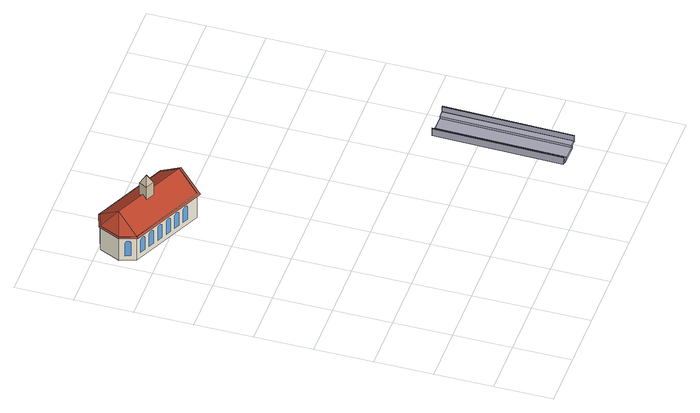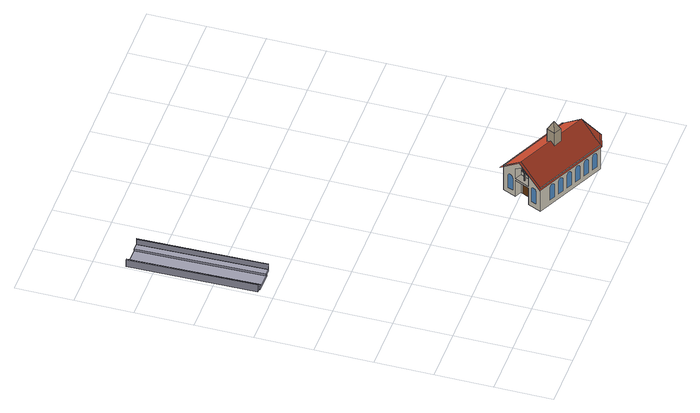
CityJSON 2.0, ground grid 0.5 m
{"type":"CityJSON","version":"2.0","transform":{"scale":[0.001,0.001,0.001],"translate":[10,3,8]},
"CityObjects":{
"building1":{"type":"Building","attributes":{"description":"Simple Chapel with a recess/loggia","name":"Chapel KIT/KHH-1"},"children":["building1-1","building1-2"],"geometry":[{"type":"MultiSurface","lod":"3","boundaries":[[[0,1,2,3]],[[3,2,4,5]],[[6,7,8,9],[10,11,12,13,14,15,16,17,18,19,20,21,22,23,24],[25,26,27,28,29,30,31,32,33,34,35,36,37,38,39],[40,41,42,43,44,45,46,47,48,49,50,51,52,53,54],[55,56,57,58,59,60,61,62,63,64,65,66,67,68,69],[70,71,72,73,74,75,76,77,78,79,80,81,82,83,84],[85,86,87,88,89,90,91,92,93,94,95,96,97,98,99]],[[39,38,37,36,35,34,33,32,31,30,29,28,27,26,25]],[[54,53,52,51,50,49,48,47,46,45,44,43,42,41,40]],[[69,68,67,66,65,64,63,62,61,60,59,58,57,56,55]],[[24,23,22,21,20,19,18,17,16,15,14,13,12,11,10]],[[84,83,82,81,80,79,78,77,76,75,74,73,72,71,70]],[[99,98,97,96,95,94,93,92,91,90,89,88,87,86,85]],[[100,101,102,103,104,105,106,7,6],[107,108,109,110,111,112,113,114,115,116,117,118,119,120,121],[122,123,124,125,126,127,128,129,130,131,132,133,134,135,136],[137,0,3,5,138]],[[139,4,2,1,140]],[[121,120,119,118,117,116,115,114,113,112,111,110,109,108,107]],[[136,135,134,133,132,131,130,129,128,127,126,125,124,123,122]],[[105,104,141,142],[143,144,145,146,147,148,149,150,151,152,153,154,155,156,157],[158,159,160,161,162,163,164,165,166,167,168,169,170,171,172],[173,174,175,176,177,178,179,180,181,182,183,184,185,186,187],[188,189,190,191,192,193,194,195,196,197,198,199,200,201,202],[203,204,205,206,207,208,209,210,211,212,213,214,215,216,217],[218,219,220,221,222,223,224,225,226,227,228,229,230,231,232]],[[157,156,155,154,153,152,151,150,149,148,147,146,145,144,143]],[[172,171,170,169,168,167,166,165,164,163,162,161,160,159,158]],[[187,186,185,184,183,182,181,180,179,178,177,176,175,174,173]],[[202,201,200,199,198,197,196,195,194,193,192,191,190,189,188]],[[217,216,215,214,213,212,211,210,209,208,207,206,205,204,203]],[[232,231,230,229,228,227,226,225,224,223,222,221,220,219,218]],[[104,103,233,234,235,236,100,6,9,237,238,141]],[[239,142,141,238],[240,241,242,243,244,245,246,247,248,249,250,251,252,253,254]],[[254,253,252,251,250,249,248,247,246,245,244,243,242,241,240]],[[102,101,255,256]],[[257,239,238,237]],[[137,140,1,0]],[[138,139,140,137]],[[257,237,9,8],[258,259,260,261,262,263,264,265,266,267,268,269,270,271,272]],[[272,271,270,269,268,267,266,265,264,263,262,261,260,259,258]],[[5,4,139,138]],[[101,100,236,255]],[[106,7,8,273,274,275]],[[8,7,106,276]],[[233,256,255,236,235,277,278,279,280,281,282,283,284,285,286,287,288,289,234]],[[234,289,288,287,286,285,284,283,282,281,280,279,278,277,235]],[[106,105,142,276]],[[142,105,106,275,290,291]],[[103,102,256,233]],[[257,8,276]],[[257,239,292,293]],[[293,273,8,257]],[[276,239,257]],[[239,142,291,292]],[[276,142,239]]],"semantics":{"surfaces":[{"type":"OuterCeilingSurface"},{"type":"WallSurface"},{"type":"Window"},{"type":"GroundSurface"},{"type":"OuterFloorSurface"},{"type":"RoofSurface"},{"type":"Door"}],"values":[0,0,1,2,2,2,2,2,2,1,1,2,2,1,2,2,2,2,2,2,3,1,2,0,1,1,4,1,2,1,1,5,5,1,6,5,5,1,5,5,5,5,5,5]}}]},
"building1-1":{"type":"BuildingInstallation","attributes":{"name":"Cross","function":"1070"},"parents":["building1"],"geometry":[{"type":"MultiSurface","lod":"3","boundaries":[[[294,295,296,297]],[[298,296,295,299,300,301,302,303,304,305,306,307]],[[297,296,298,308]],[[309,301,300,310]],[[311,305,304,312]],[[313,302,301,309]],[[314,303,302,313]],[[308,298,307,315]],[[312,304,303,314]],[[310,300,299,316]],[[315,307,306,317]],[[317,306,305,311]],[[315,317,311,312,314,313,309,310,316,294,297,308]],[[316,299,295,294]]]}]},
"building1-2":{"type":"BuildingInstallation","attributes":{"name":"Tower","function":"1040"},"parents":["building1"],"geometry":[{"type":"MultiSurface","lod":"3","boundaries":[[[318,319,320,321,322]],[[323,318,322,324]],[[325,321,320,326]],[[322,327,324]],[[325,326,328,323,324]],[[327,325,324]],[[327,322,321]],[[325,327,321]],[[319,318,323,328]],[[328,326,320,319]]]}]},
"bridge1":{"type":"Bridge","attributes":{"name":"Bridge KIT 4"},"geometry":[{"type":"MultiSurface","lod":"3","boundaries":[[[329,330,331,332]],[[333,334,335,336]],[[330,336,335,331]],[[329,333,336,330]],[[332,334,333,329]],[[331,335,334,332]],[[337,338,339,340]],[[341,337,340,342]],[[343,341,342,344]],[[338,343,344,339]],[[341,343,338,337]],[[340,339,344,342]],[[345,346,347,348]],[[349,345,348,350]],[[351,349,350,352]],[[346,351,352,347]],[[349,351,346,345]],[[348,347,352,350]],[[353,354,355,356]],[[340,339,357,358]],[[354,358,357,355]],[[353,340,358,354]],[[356,339,340,353]],[[355,357,339,356]],[[350,359,360,352]],[[361,362,363,364]],[[359,364,363,360]],[[350,361,364,359]],[[352,362,361,350]],[[360,363,362,352]]]}]}
},
"vertices":[
[776,2979,745],[715,3007,745],[743,3068,797],[804,3040,797],[774,3134,745],[835,3106,745],[721,2861,455],[721,2861,705],[80,3160,705],[80,3160,455],[393,3014,630],[393,3014,636],[396,3013,642],[399,3011,648],[404,3009,652],[409,3006,654],[415,3004,655],[421,3001,654],[427,2998,652],[431,2996,648],[435,2994,642],[437,2993,636],[438,2993,630],[438,2993,505],[393,3014,505],[166,3120,505],[121,3141,505],[121,3141,630],[121,3141,636],[124,3140,642],[127,3138,648],[132,3136,652],[138,3133,654],[143,3130,655],[149,3128,654],[155,3125,652],[159,3123,648],[163,3121,642],[165,3120,636],[166,3120,630],[257,3077,505],[212,3099,505],[212,3099,630],[212,3098,636],[215,3097,642],[218,3095,648],[223,3093,652],[228,3091,654],[234,3088,655],[240,3085,654],[246,3083,652],[250,3081,648],[254,3079,642],[256,3078,636],[257,3077,630],[347,3035,505],[302,3056,505],[302,3056,630],[303,3056,636],[305,3055,642],[309,3053,647],[314,3051,651],[319,3048,654],[325,3046,655],[331,3043,654],[336,3041,651],[341,3038,647],[344,3037,642],[347,3036,636],[347,3035,630],[529,2951,505],[483,2972,505],[483,2972,630],[484,2972,636],[486,2971,642],[490,2969,648],[495,2967,652],[500,2964,654],[506,2961,655],[512,2959,654],[517,2956,652],[522,2954,648],[526,2952,642],[528,2951,636],[529,2951,630],[619,2909,505],[574,2930,505],[574,2930,630],[575,2929,636],[577,2928,642],[581,2927,648],[585,2924,652],[591,2922,654],[597,2919,655],[602,2916,654],[608,2914,652],[613,2912,648],[616,2910,642],[618,2909,636],[619,2909,630],[776,2979,455],[776,2979,625],[835,3106,625],[835,3106,455],[890,3224,455],[890,3224,705],[802,3034,855],[763,2952,505],[742,2906,505],[742,2906,630],[742,2907,636],[743,2910,642],[745,2913,648],[747,2918,652],[750,2923,654],[753,2929,655],[755,2935,654],[758,2940,652],[760,2945,648],[762,2949,642],[763,2951,636],[763,2952,630],[869,3178,505],[848,3133,505],[848,3133,630],[848,3134,636],[849,3136,642],[851,3140,648],[853,3144,652],[855,3150,654],[858,3156,655],[861,3162,654],[863,3167,652],[866,3172,648],[867,3175,642],[868,3178,636],[869,3178,630],[776,2979,645],[835,3106,645],[774,3134,645],[715,3007,645],[249,3523,455],[249,3523,705],[743,3292,505],[788,3271,505],[788,3271,630],[788,3271,636],[785,3272,642],[782,3274,648],[777,3276,652],[771,3279,654],[766,3282,655],[760,3284,654],[754,3287,652],[750,3289,648],[746,3291,642],[744,3292,636],[743,3292,630],[653,3334,505],[698,3313,505],[698,3313,630],[697,3314,636],[695,3315,642],[691,3316,648],[687,3318,652],[681,3321,654],[675,3324,655],[669,3326,654],[664,3329,652],[659,3331,648],[656,3333,642],[653,3334,636],[653,3334,630],[573,3371,652],[568,3374,648],[565,3375,642],[562,3376,636],[562,3377,630],[562,3377,505],[607,3356,505],[607,3356,630],[606,3356,636],[604,3357,642],[600,3359,648],[596,3361,652],[590,3363,654],[584,3366,655],[578,3369,654],[471,3419,505],[516,3398,505],[516,3398,630],[516,3398,636],[513,3399,642],[510,3401,648],[505,3403,652],[500,3406,654],[494,3408,655],[488,3411,654],[482,3414,652],[478,3416,648],[474,3418,642],[472,3419,636],[471,3419,630],[380,3461,630],[380,3461,505],[426,3440,505],[426,3440,630],[425,3440,636],[423,3442,642],[419,3443,648],[414,3445,652],[409,3448,654],[403,3451,655],[397,3453,654],[392,3456,652],[387,3458,648],[383,3460,642],[381,3461,636],[312,3493,655],[307,3496,654],[301,3498,652],[296,3500,648],[293,3502,642],[291,3503,636],[290,3503,630],[290,3503,505],[335,3482,505],[335,3482,630],[334,3483,636],[332,3484,642],[328,3485,648],[324,3488,652],[318,3490,654],[774,3134,455],[766,3116,455],[723,3025,455],[715,3007,455],[32,3293,455],[116,3474,455],[116,3474,705],[206,3507,630],[205,3507,636],[203,3506,642],[199,3504,648],[194,3503,652],[189,3501,654],[183,3498,655],[176,3496,654],[171,3494,652],[166,3492,648],[162,3491,642],[160,3490,636],[159,3490,630],[159,3490,505],[206,3507,505],[715,3007,625],[774,3134,625],[32,3293,705],[47,3250,630],[48,3249,636],[48,3247,642],[50,3243,648],[52,3238,652],[54,3233,654],[56,3226,655],[58,3220,654],[60,3215,652],[62,3210,648],[63,3206,642],[64,3204,636],[64,3203,630],[64,3203,505],[47,3250,505],[73,3146,692],[735,2837,692],[822,3025,855],[161,3333,855],[723,3025,555],[724,3027,568],[726,3032,580],[730,3039,590],[734,3048,598],[739,3059,603],[745,3071,605],[750,3083,603],[755,3093,598],[759,3103,590],[763,3110,580],[765,3115,568],[766,3116,555],[917,3229,693],[256,3537,693],[113,3485,693],[21,3290,692],
[786,3089,725],[793,3086,725],[780,3059,725],[773,3062,725],[780,3059,645],[793,3086,733],[780,3059,733],[780,3059,763],[777,3051,763],[777,3051,733],[764,3024,733],[764,3024,725],[777,3051,725],[777,3051,645],[773,3062,645],[773,3062,763],[773,3062,733],[757,3027,725],[757,3027,733],[770,3055,763],[770,3055,733],[770,3055,645],[786,3089,733],[770,3055,725],
[431,3251,826],[415,3215,855],[398,3179,824],[398,3179,955],[431,3251,955],[504,3217,826],[504,3217,955],[470,3145,955],[470,3145,824],[451,3198,1035],[487,3181,855],
[2461,1379,446],[2460,1379,465],[2460,279,445],[2461,279,425],[2281,1379,440],[2281,280,420],[2281,279,439],[2280,1379,460],[2500,1379,487],[2500,279,466],[2500,279,446],[2500,1379,467],[2440,1379,485],[2440,1379,465],[2440,279,464],[2440,279,444],[2300,1379,481],[2300,279,460],[2301,279,440],[2300,1379,461],[2240,1379,479],[2240,1379,459],[2240,279,458],[2241,279,438],[2510,1379,467],[2508,1378,537],[2508,278,516],[2510,279,446],[2498,278,516],[2498,1378,537],[2238,1378,529],[2239,278,508],[2230,1379,459],[2231,279,438],[2229,278,508],[2228,1378,529]
]}
